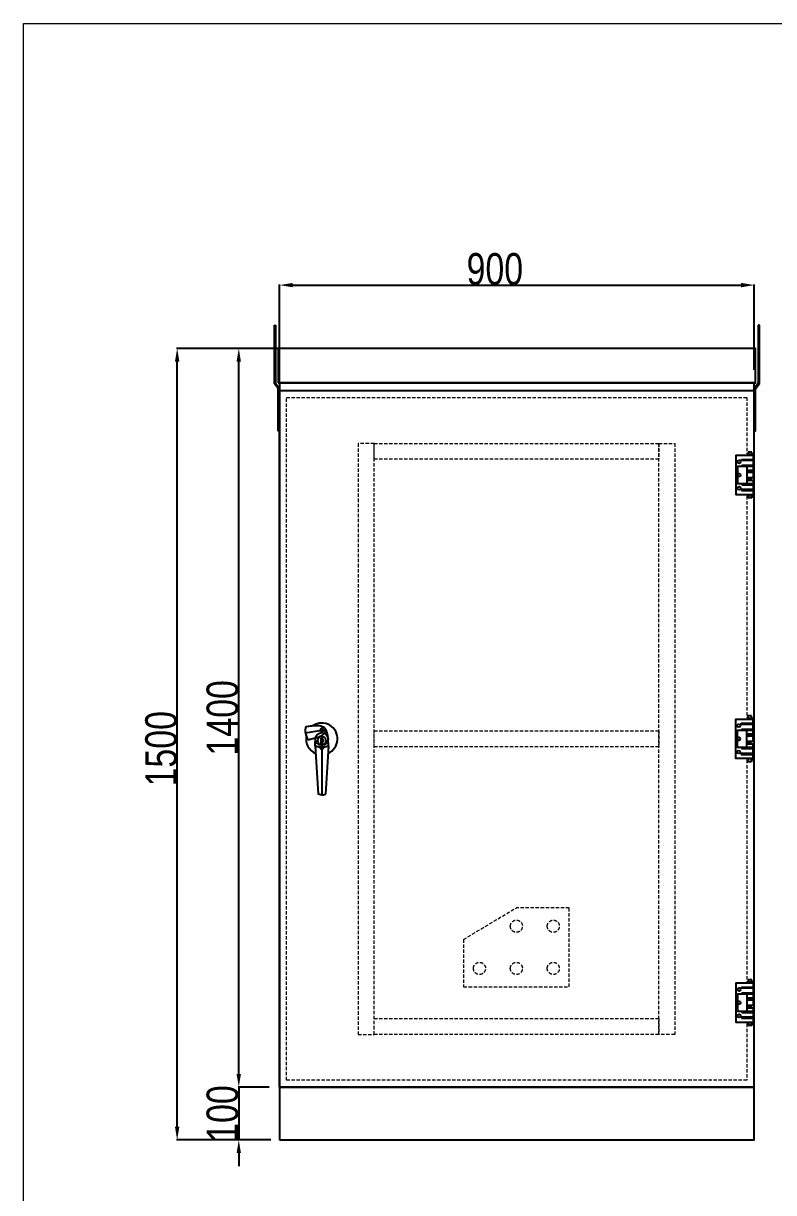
# Model space of a CAD drawing. Header units: inches. Extents: x 21 to 136330, y 8 to 58290.
# Drawn here: x 26800 to 28222, y 25786 to 28002 of the extents above; entities that cross this region are included whole.
import ezdxf
from ezdxf.enums import TextEntityAlignment as Align

# ---------------------------------------------------------------- set-up
doc = ezdxf.new("R2010")
doc.units = ezdxf.units.IN
doc.header["$MEASUREMENT"] = 0
doc.linetypes.add('HIDDEN', pattern=[9.525, 6.35, -3.175])
doc.layers.add('0 TĂNG CỨNG', color=7, linetype='Continuous', lineweight=15)
doc.layers.add('@.0.DM. NÉT ĐỨT', color=8, linetype='HIDDEN', lineweight=9)
for name, color, linetype in [('@.0.DM. NÉT CHÍNH', 7, 'Continuous'), ('@.0.DM. NÉT CHÍNH @ 1', 7, 'Continuous'), ('equipments-cont.', 140, 'Continuous')]:
    doc.layers.add(name, color=color, linetype=linetype)
doc.layers.add('@.DM. KÍCH THƯỚC', color=8, linetype='Continuous', transparency=0.2)
doc.layers.add('@.DM. KÍCH THƯỚC @ 1', color=8, linetype='Continuous', transparency=0.2)
doc.styles.add('ARIAL', font='arial.ttf')
doc.styles.add('roman', font='roman.shx', dxfattribs={"width": 0.8})
doc.styles.add('Tahoma (Input Text)', font='tahoma.ttf')
doc.dimstyles.new('Kích thước Duy Mạnh', dxfattribs={"dimtxt": 30, "dimasz": 25, "dimexe": 1.25, "dimexo": 20, "dimtad": 1, "dimdec": 1, "dimtxsty": 'roman', "dimcen": 2.5, "dimclrd": 8, "dimclre": 8, "dimclrt": 2, "dimadec": 0, "dimazin": 0, "dimtfac": 1, "dimtdec": 1, "dimtix": 1, "dimtmove": 0, "dimatfit": 3, "dimfxl": 1, "dimtfillclr": 1, "dimarcsym": 0})

# ---------------------------------------------------------------- blocks, each defined once
blk = doc.blocks.new('KHUNG KT1')
at = {"color": 7}
blk.add_lwpolyline([(0, 0), (7128, 0), (7128, -5040), (0, -5040)], close=True, dxfattribs=at)
at = {"color": 1, "style": 'Tahoma (Input Text)', "flags": 8}
for tag, p in [('#03', (1514.7, -4846.3)), ('#01', (328.9, -4851.1)), ('#05', (2819, -4851.1)), ('#07', (4424, -4851.1)), ('#09', (5172.9, -4851.1)), ('#02', (189.8, -4995.1)), ('#04', (1755.3, -4995.1)), ('#06', (2727.8, -4995.1)), ('#08', (4382.7, -4995.1)), ('#10', (5172.9, -4995.1))]:
    blk.add_attdef(tag, p, '', height=60, dxfattribs=at)
blk.add_attdef('#11', text='', height=60, dxfattribs=at).set_placement((6996, -4961.6), align=Align.CENTER)
at = {"layer": '0 TĂNG CỨNG', "color": 1, "style": 'ARIAL'}
blk.add_attdef('#12', (852.8, -4987.6), '', height=60, dxfattribs=at)
blk = doc.blocks.new('*D955')
at = {"layer": '@.DM. KÍCH THƯỚC', "color": 8, "lineweight": -2, "transparency": 16777216}
for p, q in [((27285.9, 27323), (27285.9, 27507.2)), ((28185.9, 27345.2), (28185.9, 27507.2))]:
    blk.add_line(p, q, dxfattribs=at)
at = {"layer": '@.DM. KÍCH THƯỚC', "lineweight": -2, "transparency": 16777216}
blk.add_line((27310.9, 27505.9), (28160.9, 27505.9), dxfattribs=at)
at = {"layer": '@.DM. KÍCH THƯỚC', "transparency": 16777216}
for points in [[(27310.9, 27510.1), (27310.9, 27501.8), (27285.9, 27505.9)], [(28160.9, 27510.1), (28160.9, 27501.8), (28185.9, 27505.9)]]:
    blk.add_solid(points, dxfattribs=at)
at = {"layer": 'Defpoints', "color": 0, "transparency": 16777216}
for p in [(28185.9, 27505.9), (28185.9, 27325.2), (27285.9, 27303)]:
    blk.add_point(p, dxfattribs=at)
at = {"layer": '@.DM. KÍCH THƯỚC', "color": 2, "transparency": 16777216, "insert": (27640.4, 27566.6), "char_height": 60, "attachment_point": 1, "style": 'roman'}
blk.add_mtext('900', dxfattribs=at)
blk = doc.blocks.new('*D961')
at = {"layer": '@.DM. KÍCH THƯỚC', "color": 8, "lineweight": -2, "transparency": 16777216}
for p, q in [((27266.4, 27385.9), (27090.5, 27385.9)), ((27269, 25886), (27090.5, 25886))]:
    blk.add_line(p, q, dxfattribs=at)
at = {"layer": '@.DM. KÍCH THƯỚC', "lineweight": -2, "transparency": 16777216}
blk.add_line((27091.7, 25911), (27091.7, 27360.9), dxfattribs=at)
at = {"layer": '@.DM. KÍCH THƯỚC', "transparency": 16777216}
for points in [[(27087.5, 27360.9), (27095.9, 27360.9), (27091.7, 27385.9)], [(27087.5, 25911), (27095.9, 25911), (27091.7, 25886)]]:
    blk.add_solid(points, dxfattribs=at)
at = {"layer": 'Defpoints', "color": 0, "transparency": 16777216}
for p in [(27091.7, 27385.9), (27286.4, 27385.9), (27289, 25886)]:
    blk.add_point(p, dxfattribs=at)
at = {"layer": '@.DM. KÍCH THƯỚC', "color": 2, "transparency": 16777216, "insert": (27031.1, 26555.9), "char_height": 60, "attachment_point": 1, "rotation": 90, "style": 'roman'}
blk.add_mtext('1500', dxfattribs=at)
blk = doc.blocks.new('knt')
at = {"layer": 'equipments-cont.'}
for p, q in [((89691.2, 37096.4), (89653.3, 37089.7)), ((89683.1, 37070.7), (89683.1, 37080.7)), ((89685.6, 37080.7), (89683.1, 37080.7)), ((89685.6, 37070.7), (89685.6, 37080.7)), ((89671.8, 37066.2), (89677.2, 36974.2)), ((89685.6, 37070.7), (89683.1, 37070.7)), ((89684.3, 37063.2), (89684.3, 36972.2)), ((89696.8, 37066.2), (89691.4, 36974.2)), ((89684.3, 36972.2), (89677.2, 36974.2)), ((89684.3, 36972.2), (89691.4, 36974.2))]:
    blk.add_line(p, q, dxfattribs=at)
for points in [[(89654.1, 37102.6), (89655.8, 37102.9), (89658.2, 37103.2), (89660.5, 37103.5), (89662.8, 37103.8), (89665.1, 37104.1), (89667.4, 37104.3), (89669.5, 37104.4), (89671.4, 37104.5), (89673.2, 37104.6), (89674.8, 37104.6), (89676.2, 37104.6), (89677.5, 37104.5), (89678.6, 37104.4), (89679.7, 37104.3), (89680.7, 37104.2), (89681.6, 37104), (89682.4, 37103.8), (89683.2, 37103.6), (89683.9, 37103.4), (89684.6, 37103.2), (89685.2, 37102.9), (89685.8, 37102.7), (89686.3, 37102.4), (89686.8, 37102.2), (89687.2, 37101.9), (89687.6, 37101.7), (89688, 37101.4), (89688.3, 37101.2), (89688.6, 37100.9), (89688.9, 37100.6), (89689.1, 37100.3), (89689.4, 37100), (89689.6, 37099.7), (89689.8, 37099.4), (89690.1, 37099), (89690.3, 37098.6), (89690.5, 37098.1), (89690.7, 37097.6), (89691, 37097.1), (89691.2, 37096.4)], [(89658.4, 37077.9), (89660.2, 37078.2), (89662.5, 37078.7), (89664.8, 37079.2), (89667.1, 37079.8), (89669.3, 37080.3), (89671.5, 37080.9), (89673.5, 37081.5), (89675.4, 37082), (89677, 37082.6), (89678.5, 37083.1), (89679.9, 37083.6), (89681.1, 37084.1), (89682.1, 37084.6), (89683.1, 37085.1), (89684, 37085.5), (89684.7, 37086), (89685.5, 37086.5), (89686.1, 37086.9), (89686.7, 37087.4), (89687.3, 37087.8), (89687.8, 37088.2), (89688.2, 37088.7), (89688.6, 37089.1), (89689, 37089.5), (89689.3, 37089.9), (89689.6, 37090.2), (89689.9, 37090.6), (89690.1, 37091), (89690.3, 37091.3), (89690.4, 37091.7), (89690.6, 37092), (89690.7, 37092.4), (89690.8, 37092.8), (89690.9, 37093.2), (89691, 37093.6), (89691.1, 37094.1), (89691.1, 37094.6), (89691.2, 37095.1), (89691.2, 37095.7), (89691.2, 37096.4)], [(89696.8, 37066.2), (89696.8, 37068.5), (89696.7, 37070.8), (89696.6, 37073.2), (89696.5, 37075.5), (89696.3, 37077.8), (89696.1, 37080.1), (89695.9, 37082.1), (89695.7, 37084.1), (89695.5, 37085.8), (89695.2, 37087.4), (89694.9, 37088.8), (89694.6, 37090.1), (89694.4, 37091.2), (89694, 37092.2), (89693.7, 37093.2), (89693.4, 37094), (89693.1, 37094.8), (89692.7, 37095.5), (89692.4, 37096.2), (89692.1, 37096.8), (89691.7, 37097.4), (89691.4, 37097.9), (89691, 37098.4), (89690.7, 37098.8), (89690.4, 37099.2), (89690.1, 37099.5), (89689.8, 37099.8), (89689.5, 37100.1), (89689.1, 37100.4), (89688.9, 37100.6)], [(89671.8, 37066.2), (89671.8, 37068.5), (89671.9, 37070.8), (89672, 37073.2), (89672.1, 37075.5), (89672.3, 37077.8), (89672.5, 37080.1), (89672.6, 37081.2)]]:
    blk.add_lwpolyline(points, dxfattribs=at)
blk.add_circle((89684.3, 37075.7), 7.8, dxfattribs=at)
for centre, radius, start, end in [((89680.7, 37094.6), 27.8, 163.2809, 216.7191), ((89684.3, 37079.2), 29.9, 292.9205, 123.0177), ((89684.3, 37079.2), 29.9, 170.1244, 247.0795), ((89685.1, 37075.7), 2.5, 281.537, 78.463), ((89684.6, 37075.7), 1.5, 311.8103, 48.1897), ((89684.3, 37091.5), 27.8, 243.2809, 296.7191), ((89684.3, 37091), 27.8, 243.2809, 296.7191)]:
    blk.add_arc(centre, radius, start, end, dxfattribs=at)
blk = doc.blocks.new('HL011-1-6')
at = {"color": 8}
for p, q in [((29.5, 81), (22.5, 81)), ((22.5, 81), (22.5, 78)), ((23.5, 78), (22.5, 78)), ((23.5, 75), (22.5, 75)), ((23.5, 75), (23.5, 78)), ((29.5, 78), (28.5, 78)), ((28.5, 75), (28.5, 78)), ((28.5, 75), (29.5, 75)), ((29.5, 78), (29.5, 81)), ((11, 56), (11, 54)), ((11, 56), (32, 56)), ((20, 54), (20, 21)), ((20, 47), (32, 47)), ((22.5, 56), (22.5, 54)), ((23.1, 47), (24, 44)), ((28.9, 47), (28, 44)), ((29.5, 54), (29.5, 56)), ((32, 42.5), (20, 42.5)), ((32, 32.5), (20, 32.5)), ((20, 28), (32, 28)), ((23.1, 28), (24, 31)), ((24, 44), (28, 44)), ((24, 31), (28, 31)), ((28.9, 28), (28, 31)), ((11, 21), (11, 19)), ((11, 19), (32, 19)), ((22.5, 19), (22.5, 21)), ((23.5, 0), (22.5, 0)), ((23.5, 0), (23.5, -3)), ((28.5, 0), (28.5, -3)), ((28.5, 0), (29.5, 0)), ((29.5, 21), (29.5, 19)), ((22.5, -6), (22.5, -3)), ((23.5, -3), (22.5, -3)), ((29.5, -6), (22.5, -6)), ((29.5, -3), (28.5, -3)), ((29.5, -3), (29.5, -6))]:
    blk.add_line(p, q, dxfattribs=at)
for points in [[(32, 19), (32, 0), (0, 0), (0, 75), (32, 75), (32, 56)], [(32, 28), (32, 21), (3, 21), (3, 54), (32, 54), (32, 47)], [(32, 42.5), (32, 32.5)]]:
    blk.add_lwpolyline(points, dxfattribs=at)
for points in [[(10, 67), (32, 67), (32, 65), (10, 65)], [(10, 8), (32, 8), (32, 10), (10, 10)]]:
    blk.add_lwpolyline(points, close=True, dxfattribs=at)
for centre in [(5.5, 62.5), (5.5, 37.5), (5.5, 12.5)]:
    blk.add_circle(centre, 3, dxfattribs=at)
blk = doc.blocks.new('Tai cau - 1')
h = blk.add_hatch(color=8)
h.paths.add_polyline_path([(-7.5, 200), (-10, 200), (-10, 182.5), (-7.5, 182.5)])
h.paths.add_polyline_path([(-7.5, 157.5), (-10, 157.5), (-10, 89.6), (-2.5, 79.6), (-2.5, 0), (0, 0), (0, 80), (-7.5, 90.4)])
at = {"color": 8}
for p, q in [((-10, 200), (-7.5, 200)), ((-10, 89.6), (-10, 200)), ((-7.5, 200), (-7.5, 90.4)), ((-2.5, 79.6), (-10, 89.6))]:
    blk.add_line(p, q, dxfattribs=at)
at = {"color": 2}
blk.add_lwpolyline([(-10, 182.5), (-7.5, 182.5), (-7.5, 157.5), (-10, 157.5)], close=True, dxfattribs=at)
at = {"color": 8}
blk.add_lwpolyline([(-7.5, 90.4), (0, 80), (0, 0), (-2.5, 0), (-2.5, 79.6)], dxfattribs=at)
blk = doc.blocks.new('*D1049')
at = {"layer": '@.0.DM. NÉT CHÍNH', "color": 8, "lineweight": -2, "transparency": 16777216}
for p, q in [((27284.3, 27385.9), (27207.2, 27385.9)), ((27265.9, 25986), (27207.2, 25986))]:
    blk.add_line(p, q, dxfattribs=at)
at = {"layer": '@.0.DM. NÉT CHÍNH', "lineweight": -2, "transparency": 16777216}
blk.add_line((27208.5, 26011), (27208.5, 27360.9), dxfattribs=at)
at = {"layer": '@.0.DM. NÉT CHÍNH', "transparency": 16777216}
for points in [[(27204.3, 27360.9), (27212.6, 27360.9), (27208.5, 27385.9)], [(27204.3, 26011), (27212.6, 26011), (27208.5, 25986)]]:
    blk.add_solid(points, dxfattribs=at)
at = {"layer": 'Defpoints', "color": 0, "transparency": 16777216}
for p in [(27208.5, 27385.9), (27304.3, 27385.9), (27285.9, 25986)]:
    blk.add_point(p, dxfattribs=at)
at = {"layer": '@.0.DM. NÉT CHÍNH', "color": 2, "transparency": 16777216, "insert": (27177.8, 26685.9), "char_height": 60, "attachment_point": 5, "rotation": 90, "style": 'roman'}
blk.add_mtext('1400', dxfattribs=at)
blk = doc.blocks.new('*D1050')
at = {"layer": '@.0.DM. NÉT CHÍNH', "lineweight": -2, "transparency": 16777216}
for p, q in [((27208.5, 26011), (27208.5, 26036)), ((27208.5, 25986), (27208.5, 25886)), ((27208.5, 25861), (27208.5, 25836))]:
    blk.add_line(p, q, dxfattribs=at)
at = {"layer": '@.0.DM. NÉT CHÍNH', "color": 8, "lineweight": -2, "transparency": 16777216}
for p, q in [((27265.9, 25986), (27207.2, 25986)), ((27265.9, 25886), (27207.2, 25886))]:
    blk.add_line(p, q, dxfattribs=at)
at = {"layer": '@.0.DM. NÉT CHÍNH', "transparency": 16777216}
for points in [[(27204.3, 26011), (27212.6, 26011), (27208.5, 25986)], [(27204.3, 25861), (27212.6, 25861), (27208.5, 25886)]]:
    blk.add_solid(points, dxfattribs=at)
at = {"layer": 'Defpoints', "color": 0, "transparency": 16777216}
for p in [(27285.9, 25986), (27208.5, 25886), (27285.9, 25886)]:
    blk.add_point(p, dxfattribs=at)
at = {"layer": '@.0.DM. NÉT CHÍNH', "color": 2, "transparency": 16777216, "insert": (27177.8, 25936), "char_height": 60, "attachment_point": 5, "rotation": 90, "style": 'roman'}
blk.add_mtext('100', dxfattribs=at)

msp = doc.modelspace()

# ---------------------------------------------------------------- linework, layer by layer
at = {"layer": '@.0.DM. NÉT CHÍNH'}
for points in [[(27283.3997, 27320.9339), (28188.3997, 27320.9339), (28188.3997, 27385.8741), (27283.3997, 27385.8741)], [(27285.8997, 25985.9972), (28185.8997, 25985.9972), (28185.8997, 27320.9339), (27285.8997, 27320.9339)], [(28184.8997, 25985.9972), (27285.8997, 25985.9972), (27285.8997, 27305.9972), (28184.8997, 27305.9972)], [(27285.8997, 25885.9972), (28185.8997, 25885.9972), (28185.8997, 25985.9972), (27285.8997, 25985.9972)]]:
    msp.add_lwpolyline(points, close=True, dxfattribs=at)
for centre, radius in [((27365.8997, 26645.9972), 12), ((27365.8997, 26645.9972), 12), ((27365.8997, 26662.9972), 3), ((27365.8997, 26662.9972), 3), ((27365.8997, 26628.9972), 3), ((27365.8997, 26628.9972), 3)]:
    msp.add_circle(centre, radius, dxfattribs=at)
at = {"layer": '@.0.DM. NÉT ĐỨT'}
for p, q in [((27634.7926, 26265.9826), (27734.7989, 26325.9718)), ((27834.7989, 26325.9614), (27734.7989, 26325.9718)), ((27834.7832, 26175.8879), (27834.7988, 26325.8868)), ((27723.2952, 26290.9736), (27723.2952, 26290.9792)), ((27746.2952, 26290.9593), (27746.2952, 26290.9649)), ((27793.2952, 26290.9663), (27793.2952, 26290.9719)), ((27816.2952, 26290.952), (27816.2952, 26290.9576)), ((27634.7926, 26265.9826), (27634.7832, 26175.9087)), ((27653.2869, 26210.9814), (27653.2869, 26210.987)), ((27676.2869, 26210.9671), (27676.2869, 26210.9727)), ((27723.2869, 26210.9742), (27723.2869, 26210.9797)), ((27746.2869, 26210.9599), (27746.2869, 26210.9655)), ((27793.2869, 26210.9669), (27793.2869, 26210.9725)), ((27816.2869, 26210.9526), (27816.2869, 26210.9582)), ((27634.7832, 26175.9087), (27834.7832, 26175.8879))]:
    msp.add_line(p, q, dxfattribs=at)
for points in [[(28184.8997, 27185.9972), (28184.8997, 27105.9972), (28171.8997, 27105.9972), (28171.8997, 26685.9972), (28184.8997, 26685.9972), (28184.8997, 26605.9972), (28171.8997, 26605.9972), (28171.8997, 26185.9972), (28184.8997, 26185.9972), (28184.8997, 26105.9972), (28171.8997, 26105.9972), (28171.8997, 25998.9972), (27298.8997, 25998.9972), (27298.8997, 27292.9972), (28171.8997, 27292.9972), (28171.8997, 27185.9972)], [(27434.8997, 26085.9972), (27464.8997, 26085.9972), (27464.8997, 27205.9972), (27434.8997, 27205.9972)], [(27464.8997, 27205.9972), (28004.8997, 27205.9972), (28004.8997, 27175.9972), (27464.8997, 27175.9972)], [(28004.8997, 27205.9972), (28034.8997, 27205.9972), (28034.8997, 26085.9972), (28004.8997, 26085.9972)], [(27464.8997, 26660.9972), (28004.8997, 26660.9972), (28004.8997, 26630.9972), (27464.8997, 26630.9972)], [(27464.8997, 26115.9972), (28004.8997, 26115.9972), (28004.8997, 26085.9972), (27464.8997, 26085.9972)]]:
    msp.add_lwpolyline(points, close=True, dxfattribs=at)
for centre in [(27734.7952, 26290.972), (27734.7952, 26290.9665), (27804.7952, 26290.9648), (27804.7952, 26290.9592), (27664.7869, 26210.9799), (27664.7869, 26210.9743), (27734.7869, 26210.9726), (27734.7869, 26210.967), (27804.7869, 26210.9653), (27804.7869, 26210.9597)]:
    msp.add_ellipse(centre, major_axis=(-11.5, 0.0012), ratio=0.999993052, dxfattribs=at)

# ---------------------------------------------------------------- block references
at = {"color": 7}
for name, p in [('Tai cau - 1', (27285.8997, 27229.7055)), ('HL011-1-6', (28151.3997, 27108.4972)), ('HL011-1-6', (28150.7727, 26608.4972)), ('HL011-1-6', (28151.3997, 26108.4972))]:
    msp.add_blockref(name, p, dxfattribs=at)
at = {"color": 7, "xscale": -1}
msp.add_blockref('Tai cau - 1', (28185.8997, 27229.7055), dxfattribs=at)
msp.add_blockref('knt', (-62318.4024, -10433.1764))
at = {"layer": '0 TĂNG CỨNG', "color": 1, "xscale": 0.8792977987369557, "yscale": 0.8792977987369557, "zscale": 0.8792977987369557}
msp.add_blockref('KHUNG KT1', (26800.1213, 28001.9221), dxfattribs=at)

# ---------------------------------------------------------------- dimensions: what is measured, and where the dimension line sits
at = {"layer": '@.0.DM. NÉT CHÍNH @ 1'}
for base, p2, picture, middle in [((27208.4648, 27385.8741), (27304.3192, 27385.8741), '*D1049', (27177.8398, 26685.9356)), ((27208.4648, 25885.9972), (27285.8997, 25885.9972), '*D1050', (27177.8398, 25935.9972))]:
    dim = msp.add_linear_dim(base=base, p1=(27285.8997, 25985.9972), p2=p2, angle=90, dimstyle='Kích thước Duy Mạnh', override={"dimscale": 1, "dimtxt": 60, "dimdec": 0, "dimclrd": 256, "dimtdec": 0, "dimtix": 1, "dimtofl": 1, "dimtmove": 0, "dimatfit": 3}, dxfattribs=at)
    dim.commit()
    dim.dimension.update_dxf_attribs({"geometry": picture, "text_midpoint": middle})
at = {"layer": '@.DM. KÍCH THƯỚC @ 1', "color": 0}
for base, p1, p2, angle, picture, middle in [((28185.8997, 27505.9362), (27285.8997, 27302.9972), (28185.8997, 27325.207), 180, '*D955', (27702.1354, 27505.9362)), ((27091.7086, 27385.8741), (27288.9705, 25885.9972), (27286.3997, 27385.8741), 90, '*D961', (27091.7086, 26635.9356))]:
    dim = msp.add_linear_dim(base=base, p1=p1, p2=p2, angle=angle, dimstyle='Kích thước Duy Mạnh', override={"dimscale": 1, "dimtxt": 60, "dimdec": 0, "dimclrd": 256, "dimtdec": 0, "dimtix": 1, "dimtofl": 0, "dimtmove": 0, "dimatfit": 1}, dxfattribs=at)
    dim.commit()
    dim.dimension.update_dxf_attribs({"geometry": picture, "text_midpoint": middle, "dimtype": 128})

doc.saveas('drawing.dxf')
